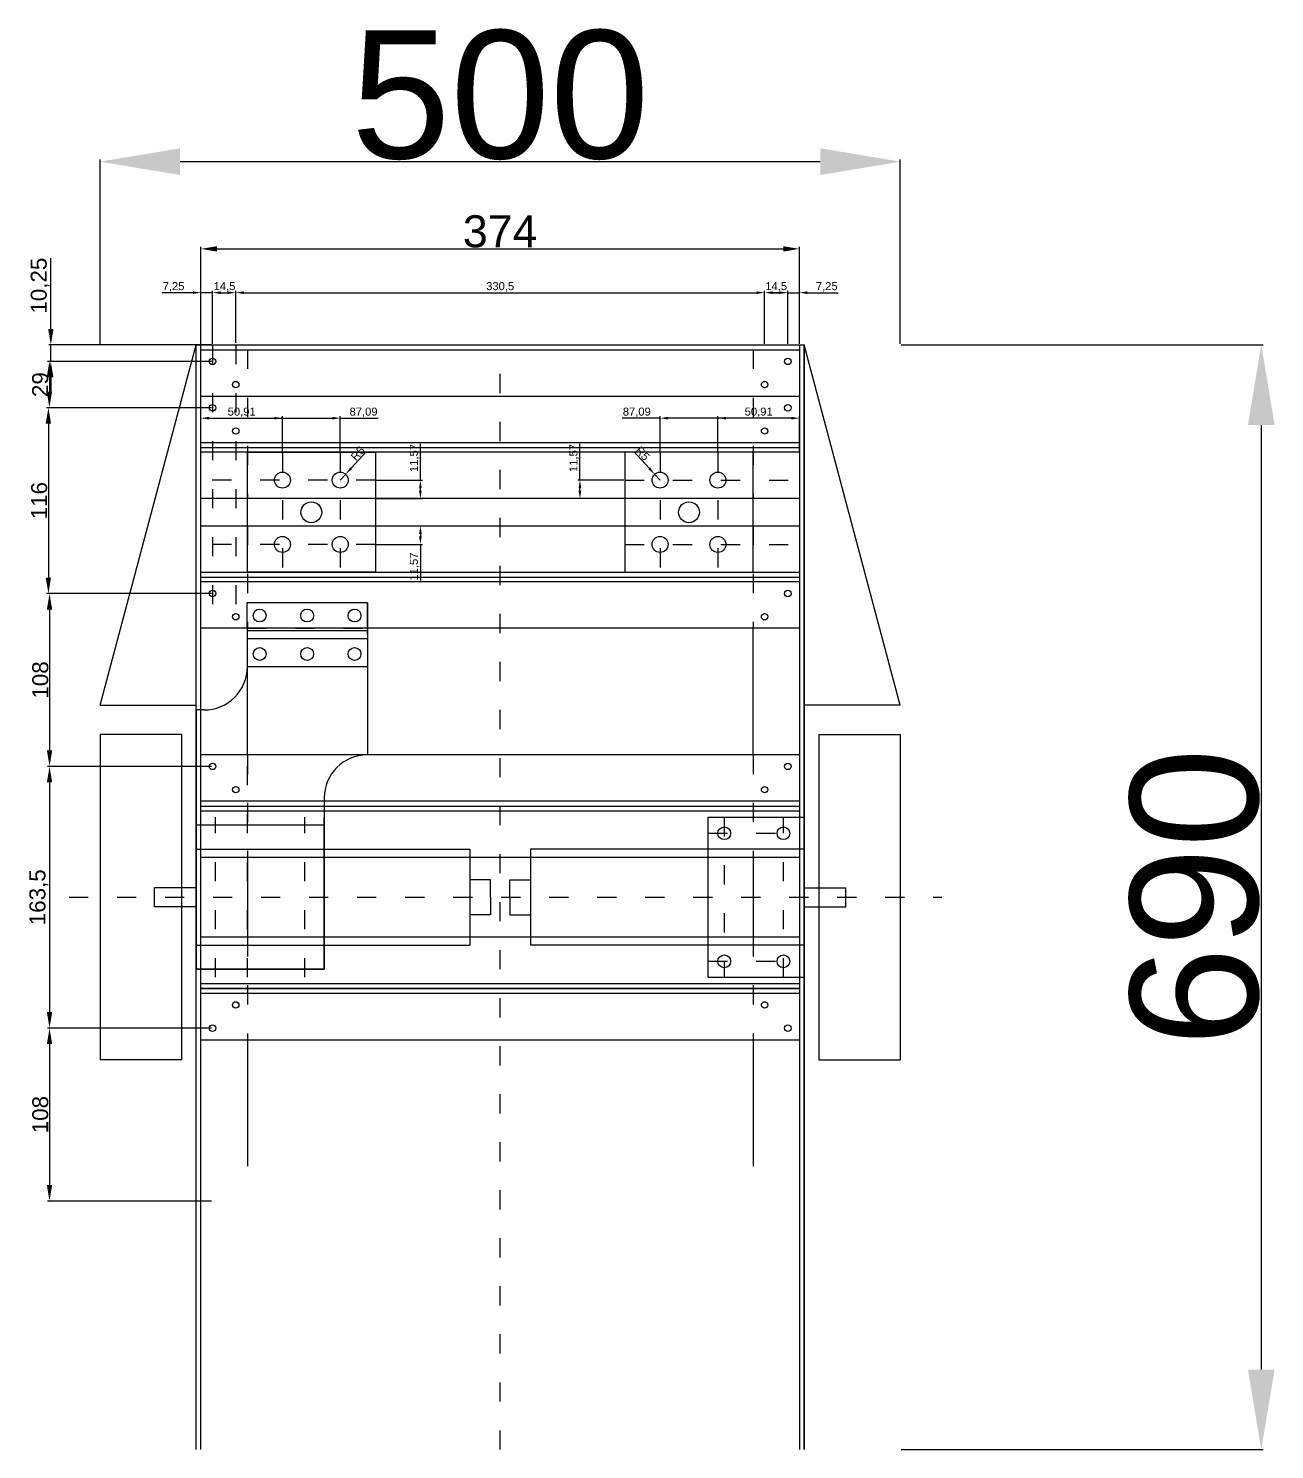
# Model space of a CAD drawing. Header units: millimetres. Extents: x -190 to 3056, y -54 to 4674.
# Drawn here: x -45 to 734, y 1739 to 2627 of the extents above; entities that cross this region are included whole.
import ezdxf

# ---------------------------------------------------------------- set-up
doc = ezdxf.new("R2010")
doc.units = ezdxf.units.MM
doc.linetypes.add('ACAD_ISO03W100', pattern=[30, 12, -18])
doc.styles.get("Standard").update_dxf_attribs({"font": 'arial.ttf'})
doc.dimstyles.new('ISO-25', dxfattribs={"dimtxt": 40, "dimasz": 50, "dimexe": 1.25, "dimexo": 0.625, "dimtad": 1, "dimtxsty": 'Standard', "dimcen": 2.5, "dimadec": 0, "dimazin": 0, "dimtfac": 1, "dimtmove": 0, "dimatfit": 3, "dimfxl": 1, "dimarcsym": 0})

# ---------------------------------------------------------------- blocks, each defined once
blk = doc.blocks.new('*D40')
at = {"color": 0, "lineweight": -2, "transparency": 16777216}
for p, q in [((0, 2429.72), (0, 2544.86)), ((50, 2543.61), (450, 2543.61)), ((500, 2429.72), (500, 2544.86))]:
    blk.add_line(p, q, dxfattribs=at)
at = {"color": 0, "transparency": 16777216}
for points in [[(50, 2551.94), (50, 2535.27), (0, 2543.61)], [(450, 2551.94), (450, 2535.27), (500, 2543.61)]]:
    blk.add_solid(points, dxfattribs=at)
at = {"layer": 'Defpoints', "color": 0, "transparency": 16777216}
for p in [(500, 2543.61), (0, 2429.1), (500, 2429.1)]:
    blk.add_point(p, dxfattribs=at)
at = {"color": 0, "transparency": 16777216, "insert": (250, 2585.08), "char_height": 5, "attachment_point": 5}
blk.add_mtext('{\\H16x;500}', dxfattribs=at)
blk = doc.blocks.new('*D41')
at = {"color": 0, "lineweight": -2, "transparency": 16777216}
for p, q in [((500.63, 2429.1), (726.87, 2429.1)), ((725.62, 2379.1), (725.62, 1789.1)), ((500.63, 1739.1), (726.87, 1739.1))]:
    blk.add_line(p, q, dxfattribs=at)
at = {"color": 0, "transparency": 16777216}
for points in [[(717.29, 2379.1), (733.96, 2379.1), (725.62, 2429.1)], [(717.29, 1789.1), (733.96, 1789.1), (725.62, 1739.1)]]:
    blk.add_solid(points, dxfattribs=at)
at = {"layer": 'Defpoints', "color": 0, "transparency": 16777216}
for p in [(500, 2429.1), (500, 1739.1), (725.62, 1739.1)]:
    blk.add_point(p, dxfattribs=at)
at = {"color": 0, "transparency": 16777216, "insert": (684.15, 2084.1), "char_height": 5, "attachment_point": 5, "rotation": 90}
blk.add_mtext('{\\H16x;690}', dxfattribs=at)
blk = doc.blocks.new('*D46')
at = {"color": 0, "lineweight": -2, "transparency": 16777216}
for p, q in [((63, 2429.72), (63, 2490.37)), ((73, 2489.12), (427, 2489.12)), ((437, 2429.72), (437, 2490.37))]:
    blk.add_line(p, q, dxfattribs=at)
at = {"color": 0, "transparency": 16777216}
for points in [[(73, 2490.79), (73, 2487.46), (63, 2489.12)], [(427, 2490.79), (427, 2487.46), (437, 2489.12)]]:
    blk.add_solid(points, dxfattribs=at)
at = {"layer": 'Defpoints', "color": 0, "transparency": 16777216}
for p in [(437, 2489.12), (63, 2429.1), (437, 2429.1)]:
    blk.add_point(p, dxfattribs=at)
at = {"color": 0, "transparency": 16777216, "insert": (250, 2499.97), "char_height": 20, "attachment_point": 5}
blk.add_mtext('374', dxfattribs=at)
blk = doc.blocks.new('*D47')
at = {"color": 0, "lineweight": -2, "transparency": 16777216}
for p, q in [((58, 2461.77), (38.77, 2461.77)), ((63, 2430.35), (63, 2463.02)), ((70.25, 2461.77), (63, 2461.77)), ((70.25, 2429.72), (70.25, 2463.02)), ((75.25, 2461.77), (80.25, 2461.77))]:
    blk.add_line(p, q, dxfattribs=at)
at = {"color": 0, "transparency": 16777216}
for points in [[(58, 2462.61), (58, 2460.94), (63, 2461.77)], [(75.25, 2462.61), (75.25, 2460.94), (70.25, 2461.77)]]:
    blk.add_solid(points, dxfattribs=at)
at = {"layer": 'Defpoints', "color": 0, "transparency": 16777216}
for p in [(70.25, 2461.77), (63, 2429.72), (70.25, 2429.1)]:
    blk.add_point(p, dxfattribs=at)
at = {"color": 0, "transparency": 16777216, "insert": (45.88, 2465.4), "char_height": 5, "attachment_point": 5}
blk.add_mtext('7,25', dxfattribs=at)
blk = doc.blocks.new('*D42')
at = {"color": 0, "lineweight": -2, "transparency": 16777216}
for p, q in [((70.25, 2430.35), (70.25, 2463.02)), ((75.25, 2461.77), (79.75, 2461.77)), ((84.75, 2430.35), (84.75, 2463.02))]:
    blk.add_line(p, q, dxfattribs=at)
at = {"color": 0, "transparency": 16777216}
for points in [[(75.25, 2462.61), (75.25, 2460.94), (70.25, 2461.77)], [(79.75, 2462.61), (79.75, 2460.94), (84.75, 2461.77)]]:
    blk.add_solid(points, dxfattribs=at)
at = {"layer": 'Defpoints', "color": 0, "transparency": 16777216}
for p in [(84.75, 2461.77), (70.25, 2429.72), (84.75, 2429.72)]:
    blk.add_point(p, dxfattribs=at)
at = {"color": 0, "transparency": 16777216, "insert": (77.75, 2465.4), "char_height": 5, "attachment_point": 5}
blk.add_mtext('14,5', dxfattribs=at)
blk = doc.blocks.new('*D48')
at = {"color": 0, "lineweight": -2, "transparency": 16777216}
for p, q in [((69.62, 2418.85), (-32.96, 2418.85)), ((-31.71, 2408.85), (-31.71, 2399.85)), ((69.62, 2389.85), (-32.96, 2389.85))]:
    blk.add_line(p, q, dxfattribs=at)
at = {"color": 0, "transparency": 16777216}
for points in [[(-33.37, 2408.85), (-30.04, 2408.85), (-31.71, 2418.85)], [(-33.37, 2399.85), (-30.04, 2399.85), (-31.71, 2389.85)]]:
    blk.add_solid(points, dxfattribs=at)
at = {"layer": 'Defpoints', "color": 0, "transparency": 16777216}
for p in [(70.25, 2418.85), (-31.71, 2389.85), (70.25, 2389.85)]:
    blk.add_point(p, dxfattribs=at)
at = {"color": 0, "transparency": 16777216, "insert": (-37.44, 2404.35), "char_height": 10, "attachment_point": 5, "rotation": 90}
blk.add_mtext('29', dxfattribs=at)
blk = doc.blocks.new('*D49')
at = {"color": 0, "lineweight": -2, "transparency": 16777216}
for p, q in [((69.62, 2389.85), (-33.58, 2389.85)), ((-32.33, 2379.85), (-32.33, 2283.85)), ((69.62, 2273.85), (-33.58, 2273.85))]:
    blk.add_line(p, q, dxfattribs=at)
at = {"color": 0, "transparency": 16777216}
for points in [[(-34, 2379.85), (-30.67, 2379.85), (-32.33, 2389.85)], [(-34, 2283.85), (-30.67, 2283.85), (-32.33, 2273.85)]]:
    blk.add_solid(points, dxfattribs=at)
at = {"layer": 'Defpoints', "color": 0, "transparency": 16777216}
for p in [(70.25, 2389.85), (-32.33, 2273.85), (70.25, 2273.85)]:
    blk.add_point(p, dxfattribs=at)
at = {"color": 0, "transparency": 16777216, "insert": (-38.06, 2331.85), "char_height": 10, "attachment_point": 5, "rotation": 90}
blk.add_mtext('116', dxfattribs=at)
blk = doc.blocks.new('*D50')
at = {"color": 0, "lineweight": -2, "transparency": 16777216}
for p, q in [((69.63, 2273.85), (-32.86, 2273.85)), ((-31.61, 2263.85), (-31.61, 2175.85)), ((69.63, 2165.85), (-32.86, 2165.85))]:
    blk.add_line(p, q, dxfattribs=at)
at = {"color": 0, "transparency": 16777216}
for points in [[(-33.28, 2263.85), (-29.94, 2263.85), (-31.61, 2273.85)], [(-33.28, 2175.85), (-29.94, 2175.85), (-31.61, 2165.85)]]:
    blk.add_solid(points, dxfattribs=at)
at = {"layer": 'Defpoints', "color": 0, "transparency": 16777216}
for p in [(70.25, 2273.85), (-31.61, 2165.85), (70.25, 2165.85)]:
    blk.add_point(p, dxfattribs=at)
at = {"color": 0, "transparency": 16777216, "insert": (-37.34, 2219.85), "char_height": 10, "attachment_point": 5, "rotation": 90}
blk.add_mtext('108', dxfattribs=at)
blk = doc.blocks.new('*D51')
at = {"color": 0, "lineweight": -2, "transparency": 16777216}
for p, q in [((69.63, 2165.85), (-32.87, 2165.85)), ((-31.62, 2155.85), (-31.62, 2012.35)), ((69.63, 2002.35), (-32.87, 2002.35))]:
    blk.add_line(p, q, dxfattribs=at)
at = {"color": 0, "transparency": 16777216}
for points in [[(-33.29, 2155.85), (-29.95, 2155.85), (-31.62, 2165.85)], [(-33.29, 2012.35), (-29.95, 2012.35), (-31.62, 2002.35)]]:
    blk.add_solid(points, dxfattribs=at)
at = {"layer": 'Defpoints', "color": 0, "transparency": 16777216}
for p in [(70.25, 2165.85), (-31.62, 2002.35), (70.25, 2002.35)]:
    blk.add_point(p, dxfattribs=at)
at = {"color": 0, "transparency": 16777216, "insert": (-38.26, 2084.1), "char_height": 10, "attachment_point": 5, "rotation": 90}
blk.add_mtext('163,5', dxfattribs=at)
blk = doc.blocks.new('*D52')
at = {"color": 0, "lineweight": -2, "transparency": 16777216}
for p, q in [((69.63, 2002.35), (-32.88, 2002.35)), ((-31.63, 1992.35), (-31.63, 1904.35)), ((69.63, 1894.35), (-32.88, 1894.35))]:
    blk.add_line(p, q, dxfattribs=at)
at = {"color": 0, "transparency": 16777216}
for points in [[(-33.29, 1992.35), (-29.96, 1992.35), (-31.63, 2002.35)], [(-33.29, 1904.35), (-29.96, 1904.35), (-31.63, 1894.35)]]:
    blk.add_solid(points, dxfattribs=at)
at = {"layer": 'Defpoints', "color": 0, "transparency": 16777216}
for p in [(70.25, 2002.35), (-31.63, 1894.35), (70.25, 1894.35)]:
    blk.add_point(p, dxfattribs=at)
at = {"color": 0, "transparency": 16777216, "insert": (-37.36, 1948.35), "char_height": 10, "attachment_point": 5, "rotation": 90}
blk.add_mtext('108', dxfattribs=at)
blk = doc.blocks.new('*D53')
at = {"color": 0, "lineweight": -2, "transparency": 16777216}
for p, q in [((-30.82, 2439.1), (-30.82, 2483.23)), ((69.63, 2429.1), (-32.07, 2429.1)), ((-30.82, 2418.85), (-30.82, 2429.1)), ((69.63, 2418.85), (-32.07, 2418.85)), ((-30.82, 2408.85), (-30.82, 2398.85))]:
    blk.add_line(p, q, dxfattribs=at)
at = {"color": 0, "transparency": 16777216}
for points in [[(-32.49, 2439.1), (-29.15, 2439.1), (-30.82, 2429.1)], [(-32.49, 2408.85), (-29.15, 2408.85), (-30.82, 2418.85)]]:
    blk.add_solid(points, dxfattribs=at)
at = {"layer": 'Defpoints', "color": 0, "transparency": 16777216}
for p in [(-30.82, 2429.1), (70.25, 2429.1), (70.25, 2418.85)]:
    blk.add_point(p, dxfattribs=at)
at = {"color": 0, "transparency": 16777216, "insert": (-37.45, 2466.16), "char_height": 10, "attachment_point": 5, "rotation": 90}
blk.add_mtext('10,25', dxfattribs=at)
blk = doc.blocks.new('*D43')
at = {"color": 0, "lineweight": -2, "transparency": 16777216}
for p, q in [((84.75, 2430.97), (84.75, 2463.02)), ((89.75, 2461.77), (410.25, 2461.77)), ((415.25, 2430.97), (415.25, 2463.02))]:
    blk.add_line(p, q, dxfattribs=at)
at = {"color": 0, "transparency": 16777216}
for points in [[(89.75, 2462.61), (89.75, 2460.94), (84.75, 2461.77)], [(410.25, 2462.61), (410.25, 2460.94), (415.25, 2461.77)]]:
    blk.add_solid(points, dxfattribs=at)
at = {"layer": 'Defpoints', "color": 0, "transparency": 16777216}
for p in [(415.25, 2461.77), (84.75, 2430.35), (415.25, 2430.35)]:
    blk.add_point(p, dxfattribs=at)
at = {"color": 0, "transparency": 16777216, "insert": (250, 2465.4), "char_height": 5, "attachment_point": 5}
blk.add_mtext('330,5', dxfattribs=at)
blk = doc.blocks.new('*D44')
at = {"color": 0, "lineweight": -2, "transparency": 16777216}
for p, q in [((415.25, 2429.72), (415.25, 2463.02)), ((420.25, 2461.77), (424.75, 2461.77)), ((429.75, 2429.72), (429.75, 2463.02))]:
    blk.add_line(p, q, dxfattribs=at)
at = {"color": 0, "transparency": 16777216}
for points in [[(420.25, 2462.61), (420.25, 2460.94), (415.25, 2461.77)], [(424.75, 2462.61), (424.75, 2460.94), (429.75, 2461.77)]]:
    blk.add_solid(points, dxfattribs=at)
at = {"layer": 'Defpoints', "color": 0, "transparency": 16777216}
for p in [(429.75, 2461.77), (415.25, 2429.1), (429.75, 2429.1)]:
    blk.add_point(p, dxfattribs=at)
at = {"color": 0, "transparency": 16777216, "insert": (422.5, 2465.4), "char_height": 5, "attachment_point": 5}
blk.add_mtext('14,5', dxfattribs=at)
blk = doc.blocks.new('*D45')
at = {"color": 0, "lineweight": -2, "transparency": 16777216}
for p, q in [((424.75, 2461.77), (419.75, 2461.77)), ((429.75, 2430.35), (429.75, 2463.02)), ((429.75, 2461.77), (437, 2461.77)), ((437, 2430.35), (437, 2463.02)), ((442, 2461.77), (461.23, 2461.77))]:
    blk.add_line(p, q, dxfattribs=at)
at = {"color": 0, "transparency": 16777216}
for points in [[(424.75, 2462.61), (424.75, 2460.94), (429.75, 2461.77)], [(442, 2462.61), (442, 2460.94), (437, 2461.77)]]:
    blk.add_solid(points, dxfattribs=at)
at = {"layer": 'Defpoints', "color": 0, "transparency": 16777216}
for p in [(437, 2461.77), (429.75, 2429.72), (437, 2429.72)]:
    blk.add_point(p, dxfattribs=at)
at = {"color": 0, "transparency": 16777216, "insert": (454.12, 2465.4), "char_height": 5, "attachment_point": 5}
blk.add_mtext('7,25', dxfattribs=at)
blk = doc.blocks.new('*D69')
at = {"color": 0, "lineweight": -2, "transparency": 16777216}
for p, q in [((200.15, 2344.67), (200.15, 2367.32)), ((172.62, 2344.67), (201.4, 2344.67)), ((200.15, 2338.1), (200.15, 2339.67)), ((172.62, 2333.1), (201.4, 2333.1))]:
    blk.add_line(p, q, dxfattribs=at)
at = {"color": 0, "transparency": 16777216}
for points in [[(199.31, 2339.67), (200.98, 2339.67), (200.15, 2344.67)], [(199.31, 2338.1), (200.98, 2338.1), (200.15, 2333.1)]]:
    blk.add_solid(points, dxfattribs=at)
at = {"layer": 'Defpoints', "color": 0, "transparency": 16777216}
for p in [(172, 2344.67), (172, 2333.1), (200.15, 2333.1)]:
    blk.add_point(p, dxfattribs=at)
at = {"color": 0, "transparency": 16777216, "insert": (196.52, 2358.49), "char_height": 5, "attachment_point": 5, "rotation": 90}
blk.add_mtext('11,57', dxfattribs=at)
blk = doc.blocks.new('*D70')
at = {"color": 0, "lineweight": -2, "transparency": 16777216}
for p, q in [((63, 2362.72), (63, 2384.63)), ((68, 2383.38), (108.91, 2383.38)), ((113.91, 2362.72), (113.91, 2384.63))]:
    blk.add_line(p, q, dxfattribs=at)
at = {"color": 0, "transparency": 16777216}
for points in [[(68, 2384.22), (68, 2382.55), (63, 2383.38)], [(108.91, 2384.22), (108.91, 2382.55), (113.91, 2383.38)]]:
    blk.add_solid(points, dxfattribs=at)
at = {"layer": 'Defpoints', "color": 0, "transparency": 16777216}
for p in [(113.91, 2383.38), (63, 2362.1), (113.91, 2362.1)]:
    blk.add_point(p, dxfattribs=at)
at = {"color": 0, "transparency": 16777216, "insert": (88.46, 2387.01), "char_height": 5, "attachment_point": 5}
blk.add_mtext('50,91', dxfattribs=at)
blk = doc.blocks.new('*D71')
at = {"color": 0, "lineweight": -2, "transparency": 16777216}
for p, q in [((63, 2363.35), (63, 2384.63)), ((68, 2383.38), (145.09, 2383.38)), ((150.09, 2362.72), (150.09, 2384.63)), ((150.09, 2383.38), (173.69, 2383.38))]:
    blk.add_line(p, q, dxfattribs=at)
at = {"color": 0, "transparency": 16777216}
for points in [[(68, 2384.22), (68, 2382.55), (63, 2383.38)], [(145.09, 2384.22), (145.09, 2382.55), (150.09, 2383.38)]]:
    blk.add_solid(points, dxfattribs=at)
at = {"layer": 'Defpoints', "color": 0, "transparency": 16777216}
for p in [(150.09, 2383.38), (63, 2362.72), (150.09, 2362.1)]:
    blk.add_point(p, dxfattribs=at)
at = {"color": 0, "transparency": 16777216, "insert": (164.62, 2387.01), "char_height": 5, "attachment_point": 5}
blk.add_mtext('87,09', dxfattribs=at)
blk = doc.blocks.new('*D72')
at = {"color": 0, "lineweight": -2, "transparency": 16777216}
for p, q in [((166.51, 2362.64), (156.83, 2352.05)), ((150.09, 2344.67), (153.46, 2348.36))]:
    blk.add_line(p, q, dxfattribs=at)
at = {"color": 0, "transparency": 16777216}
blk.add_solid([(156.21, 2352.61), (157.45, 2351.49), (153.46, 2348.36)], dxfattribs=at)
at = {"layer": 'Defpoints', "color": 0, "transparency": 16777216}
for p in [(150.09, 2344.67), (153.46, 2348.36)]:
    blk.add_point(p, dxfattribs=at)
at = {"color": 0, "transparency": 16777216, "insert": (161.02, 2361.33), "char_height": 5, "attachment_point": 5, "rotation": 47.58952}
blk.add_mtext('R5', dxfattribs=at)
blk = doc.blocks.new('*D74')
at = {"color": 0, "lineweight": -2, "transparency": 16777216}
for p, q in [((299.85, 2344.67), (299.85, 2367.32)), ((327.38, 2344.67), (298.6, 2344.67)), ((299.85, 2338.1), (299.85, 2339.67)), ((327.38, 2333.1), (298.6, 2333.1))]:
    blk.add_line(p, q, dxfattribs=at)
at = {"color": 0, "transparency": 16777216}
for points in [[(299.02, 2339.67), (300.69, 2339.67), (299.85, 2344.67)], [(299.02, 2338.1), (300.69, 2338.1), (299.85, 2333.1)]]:
    blk.add_solid(points, dxfattribs=at)
at = {"layer": 'Defpoints', "color": 0, "transparency": 16777216}
for p in [(328, 2344.67), (299.85, 2333.1), (328, 2333.1)]:
    blk.add_point(p, dxfattribs=at)
at = {"color": 0, "transparency": 16777216, "insert": (296.22, 2358.49), "char_height": 5, "attachment_point": 5, "rotation": 90}
blk.add_mtext('11,57', dxfattribs=at)
blk = doc.blocks.new('*D75')
at = {"color": 0, "lineweight": -2, "transparency": 16777216}
for p, q in [((386.09, 2362.72), (386.09, 2384.63)), ((432, 2383.38), (391.09, 2383.38)), ((437, 2362.72), (437, 2384.63))]:
    blk.add_line(p, q, dxfattribs=at)
at = {"color": 0, "transparency": 16777216}
for points in [[(391.09, 2384.22), (391.09, 2382.55), (386.09, 2383.38)], [(432, 2384.22), (432, 2382.55), (437, 2383.38)]]:
    blk.add_solid(points, dxfattribs=at)
at = {"layer": 'Defpoints', "color": 0, "transparency": 16777216}
for p in [(386.09, 2383.38), (386.09, 2362.1), (437, 2362.1)]:
    blk.add_point(p, dxfattribs=at)
at = {"color": 0, "transparency": 16777216, "insert": (411.54, 2387.01), "char_height": 5, "attachment_point": 5}
blk.add_mtext('50,91', dxfattribs=at)
blk = doc.blocks.new('*D76')
at = {"color": 0, "lineweight": -2, "transparency": 16777216}
for p, q in [((349.91, 2383.38), (326.31, 2383.38)), ((349.91, 2362.72), (349.91, 2384.63)), ((432, 2383.38), (354.91, 2383.38)), ((437, 2363.35), (437, 2384.63))]:
    blk.add_line(p, q, dxfattribs=at)
at = {"color": 0, "transparency": 16777216}
for points in [[(354.91, 2384.22), (354.91, 2382.55), (349.91, 2383.38)], [(432, 2384.22), (432, 2382.55), (437, 2383.38)]]:
    blk.add_solid(points, dxfattribs=at)
at = {"layer": 'Defpoints', "color": 0, "transparency": 16777216}
for p in [(349.91, 2383.38), (349.91, 2362.1), (437, 2362.72)]:
    blk.add_point(p, dxfattribs=at)
at = {"color": 0, "transparency": 16777216, "insert": (335.38, 2387.01), "char_height": 5, "attachment_point": 5}
blk.add_mtext('87,09', dxfattribs=at)
blk = doc.blocks.new('*D73')
at = {"color": 0, "lineweight": -2, "transparency": 16777216}
for p, q in [((333.49, 2362.64), (343.17, 2352.05)), ((349.91, 2344.67), (346.54, 2348.36))]:
    blk.add_line(p, q, dxfattribs=at)
at = {"color": 0, "transparency": 16777216}
blk.add_solid([(343.79, 2352.61), (342.55, 2351.49), (346.54, 2348.36)], dxfattribs=at)
at = {"layer": 'Defpoints', "color": 0, "transparency": 16777216}
for p in [(346.54, 2348.36), (349.91, 2344.67)]:
    blk.add_point(p, dxfattribs=at)
at = {"color": 0, "transparency": 16777216, "insert": (338.98, 2361.33), "char_height": 5, "attachment_point": 5, "rotation": 312.41048}
blk.add_mtext('R5', dxfattribs=at)
blk = doc.blocks.new('*D77')
at = {"color": 0, "lineweight": -2, "transparency": 16777216}
for p, q in [((172.62, 2316.1), (201.4, 2316.1)), ((200.15, 2311.1), (200.15, 2309.53)), ((172.62, 2304.53), (201.4, 2304.53)), ((200.15, 2304.53), (200.15, 2281.88))]:
    blk.add_line(p, q, dxfattribs=at)
at = {"color": 0, "transparency": 16777216}
for points in [[(199.31, 2311.1), (200.98, 2311.1), (200.15, 2316.1)], [(199.31, 2309.53), (200.98, 2309.53), (200.15, 2304.53)]]:
    blk.add_solid(points, dxfattribs=at)
at = {"layer": 'Defpoints', "color": 0, "transparency": 16777216}
for p in [(172, 2316.1), (200.15, 2316.1), (172, 2304.53)]:
    blk.add_point(p, dxfattribs=at)
at = {"color": 0, "transparency": 16777216, "insert": (196.52, 2290.7), "char_height": 5, "attachment_point": 5, "rotation": 90}
blk.add_mtext('11,57', dxfattribs=at)

msp = doc.modelspace()

# ---------------------------------------------------------------- linework, layer by layer
for p, q in [((0, 2204.097), (60, 2429.097)), ((60, 1739.097), (60, 2429.097)), ((440, 1739.097), (440, 2429.097)), ((500, 2204.097), (440, 2429.097)), ((0, 2204.097), (60, 2204.097)), ((500, 2204.097), (440, 2204.097))]:
    msp.add_line(p, q)
at = {"color": 1}
for p, q in [((60, 2429.097), (440, 2429.097)), ((60, 1739.097), (60, 2429.097)), ((63, 1739.097), (63, 2429.097)), ((63, 2426.097), (437, 2426.097)), ((437, 2429.097), (437, 1739.097)), ((440, 2429.097), (440, 1739.097)), ((63, 2397.097), (437, 2397.097)), ((63, 2368.097), (437, 2368.097)), ((63, 2365.097), (437, 2365.097)), ((63, 2365.097), (437, 2365.097)), ((437, 2362.097), (63, 2362.097)), ((437, 2333.097), (63, 2333.097)), ((92, 2316.097), (92, 2333.097)), ((408, 2316.097), (408, 2333.097)), ((63, 2316.097), (437, 2316.097)), ((63, 2287.097), (437, 2287.097)), ((63, 2284.097), (437, 2284.097)), ((63, 2284.097), (437, 2284.097)), ((437, 2281.097), (63, 2281.097)), ((437, 2252.097), (63, 2252.097)), ((92, 2173.097), (92, 2252.097)), ((408, 2173.097), (408, 2252.097)), ((437, 2173.097), (63, 2173.097)), ((437, 2144.097), (63, 2144.097)), ((63, 2141.097), (437, 2141.097)), ((63, 2141.097), (437, 2141.097)), ((63, 2138.097), (437, 2138.097)), ((63, 2109.097), (437, 2109.097)), ((92, 2109.097), (92, 2059.097)), ((408, 2109.097), (408, 2059.097)), ((437, 2059.097), (63, 2059.097)), ((437, 2030.097), (63, 2030.097)), ((437, 2027.097), (63, 2027.097)), ((63, 2027.097), (437, 2027.097)), ((63, 2024.097), (437, 2024.097)), ((63, 1995.097), (437, 1995.097)), ((92, 1995.097), (92, 1916.097)), ((408, 1995.097), (408, 1916.097))]:
    msp.add_line(p, q, dxfattribs=at)
at = {"color": 3, "linetype": 'ACAD_ISO03W100'}
for p, q in [((70.25, 2429.097), (70.25, 2252.097)), ((84.75, 2429.097), (84.75, 2252.097)), ((72, 2034.097), (72, 2134.097)), ((128, 2034.097), (128, 2134.097)), ((390, 2134.097), (390, 2034.097)), ((427, 2034.097), (427, 2134.097)), ((380, 2124.097), (440, 2124.097)), ((380, 2044.097), (440, 2044.097))]:
    msp.add_line(p, q, dxfattribs=at)
at = {"color": 1, "linetype": 'ACAD_ISO03W100'}
for p, q in [((92, 2426.097), (92, 2333.097)), ((408, 2426.097), (408, 2333.097)), ((92, 2316.097), (92, 2252.097)), ((408, 2316.097), (408, 2252.097)), ((92, 2173.097), (92, 2109.097)), ((408, 2173.097), (408, 2109.097)), ((92, 2059.097), (92, 1995.097)), ((408, 2059.097), (408, 1995.097))]:
    msp.add_line(p, q, dxfattribs=at)
at = {"linetype": 'ACAD_ISO03W100'}
for p, q in [((250, 1739.097), (250, 2429.097)), ((-19.392, 2084.097), (526.089, 2084.097))]:
    msp.add_line(p, q, dxfattribs=at)
at = {"color": 6, "linetype": 'ACAD_ISO03W100'}
for p, q in [((113.914, 2362.097), (113.914, 2284.097)), ((150.086, 2362.097), (150.086, 2287.097)), ((349.914, 2362.097), (349.914, 2287.097)), ((386.086, 2362.097), (386.086, 2284.097)), ((172, 2344.666), (63, 2344.666)), ((328, 2344.666), (437, 2344.666)), ((172, 2304.528), (63, 2304.528)), ((328, 2304.528), (437, 2304.528))]:
    msp.add_line(p, q, dxfattribs=at)
at = {"color": 4}
for p, q in [((167, 2268.097), (91.742, 2268.097)), ((91.742, 2268.097), (91.742, 2252.097)), ((167, 2252.097), (167, 2268.097)), ((167, 2268.097), (167, 2228.097)), ((167, 2250.597), (91.742, 2250.597)), ((167, 2252.097), (167, 2230.347)), ((167, 2248.097), (167, 2250.597)), ((167, 2250.597), (167, 2245.597)), ((167, 2245.597), (92, 2245.597)), ((167, 2230.347), (167, 2173.097)), ((167, 2228.097), (92, 2228.097)), ((60, 2201.097), (60, 2039.097)), ((65, 2201.097), (60, 2201.097)), ((140, 2146.097), (140, 2134.097)), ((140, 2134.097), (140, 2039.097)), ((140, 2039.097), (60, 2039.097))]:
    msp.add_line(p, q, dxfattribs=at)
at = {"color": 4, "linetype": 'ACAD_ISO03W100'}
for p, q in [((92, 2034.097), (92, 2252.097)), ((92, 2252.097), (167, 2252.097))]:
    msp.add_line(p, q, dxfattribs=at)
at = {"color": 3}
for p, q in [((50.8, 2185.697), (0, 2185.697)), ((0, 2185.697), (0, 1982.497)), ((50.8, 2185.697), (50.8, 1982.497)), ((449.2, 2185.697), (500, 2185.697)), ((449.2, 2185.697), (449.2, 1982.497)), ((500, 2185.697), (500, 1982.497)), ((140, 2039.097), (140, 2134.097)), ((380, 2134.097), (440, 2134.097)), ((380, 2034.097), (380, 2134.097)), ((140, 2129.097), (60, 2129.097)), ((60, 2039.097), (140, 2039.097)), ((380, 2034.097), (440, 2034.097)), ((50.8, 1982.497), (0, 1982.497)), ((449.2, 1982.497), (500, 1982.497))]:
    msp.add_line(p, q, dxfattribs=at)
at = {"color": 6}
for p, q in [((60, 2114.097), (231, 2114.097)), ((231, 2114.097), (231, 2054.097)), ((440, 2114.097), (269, 2114.097)), ((269, 2114.097), (269, 2054.097)), ((244, 2095.097), (231, 2095.097)), ((244, 2084.097), (244, 2095.097)), ((256, 2084.097), (256, 2095.097)), ((256, 2095.097), (269, 2095.097)), ((60, 2090.097), (34, 2090.097)), ((34, 2078.097), (34, 2090.097)), ((440, 2090.097), (466, 2090.097)), ((466, 2078.097), (466, 2090.097)), ((60, 2078.097), (34, 2078.097)), ((244, 2084.097), (244, 2073.097)), ((256, 2084.097), (256, 2073.097)), ((440, 2078.097), (466, 2078.097)), ((244, 2073.097), (231, 2073.097)), ((256, 2073.097), (269, 2073.097)), ((60, 2054.097), (231, 2054.097)), ((440, 2054.097), (269, 2054.097))]:
    msp.add_line(p, q, dxfattribs=at)
at = {"color": 3}
for points in [[(92, 2362.097), (172, 2362.097), (172, 2287.097), (92, 2287.097)], [(408, 2362.097), (328, 2362.097), (328, 2287.097), (408, 2287.097)]]:
    msp.add_lwpolyline(points, close=True, dxfattribs=at)
at = {"color": 1}
for centre in [(70.25, 2418.847), (429.75, 2418.847), (84.75, 2404.347), (415.25, 2404.347), (70.25, 2389.847), (429.75, 2389.847), (84.75, 2375.347), (415.25, 2375.347), (70.25, 2273.847), (429.75, 2273.847), (84.75, 2259.347), (415.25, 2259.347), (70.25, 2165.847), (429.75, 2165.847), (84.75, 2151.347), (415.25, 2151.347), (84.75, 2016.847), (415.25, 2016.847), (70.25, 2002.347), (429.75, 2002.347)]:
    msp.add_circle(centre, 2, dxfattribs=at)
at = {"color": 3}
for centre, radius in [((113.914, 2344.666), 5), ((150.086, 2344.666), 5), ((349.914, 2344.666), 5), ((386.086, 2344.666), 5), ((132, 2324.597), 6.5), ((368, 2324.597), 6.5), ((113.914, 2304.528), 5), ((150.086, 2304.528), 5), ((349.914, 2304.528), 5), ((386.086, 2304.528), 5), ((390, 2124.097), 4), ((427, 2124.097), 4), ((390, 2044.097), 4), ((427, 2044.097), 4)]:
    msp.add_circle(centre, radius, dxfattribs=at)
at = {"color": 4}
for centre in [(99.742, 2260.097), (129.371, 2260.097), (159, 2260.097), (99.742, 2236.097), (129.371, 2236.097), (159, 2236.097)]:
    msp.add_circle(centre, 4, dxfattribs=at)
for centre, start, end in [((65, 2228.097), 270, 0), ((167, 2146.097), 90, 180)]:
    msp.add_arc(centre, 27, start, end, dxfattribs=at)

# ---------------------------------------------------------------- dimensions: what is measured, and where the dimension line sits
at = {"color": 1}
dim = msp.add_linear_dim(base=(500, 2543.606), p1=(0, 2429.097), p2=(500, 2429.097), text='{\\H16x;<>}', dimstyle='ISO-25', override={"dimtxt": 5, "dimasz": 50}, dxfattribs=at)
dim.commit()
dim.dimension.update_dxf_attribs({"geometry": '*D40', "text_midpoint": (250, 2585.077)})
at = {"color": 3}
for base, p1, p2, override, picture, middle in [((437, 2489.123), (63, 2429.097), (437, 2429.097), {"dimtxt": 20, "dimasz": 10}, '*D46', (250, 2499.966)), ((415.25, 2461.773), (84.75, 2430.347), (415.25, 2430.347), {"dimtxt": 5, "dimasz": 5}, '*D43', (250, 2465.402)), ((429.75, 2461.773), (415.25, 2429.097), (429.75, 2429.097), {"dimtxt": 5, "dimasz": 5}, '*D44', (422.5, 2465.402)), ((437, 2461.773), (429.75, 2429.722), (437, 2429.722), {"dimtxt": 5, "dimasz": 5}, '*D45', (454.117, 2465.402))]:
    dim = msp.add_linear_dim(base=base, p1=p1, p2=p2, dimstyle='ISO-25', override=override, dxfattribs=at)
    dim.commit()
    dim.dimension.update_dxf_attribs({"geometry": picture, "text_midpoint": middle})
for base, p1, p2, picture, middle in [((-30.819, 2429.097), (70.25, 2418.847), (70.25, 2429.097), '*D53', (-37.453, 2466.161)), ((-31.707, 2389.847), (70.25, 2418.847), (70.25, 2389.847), '*D48', (-37.438, 2404.347)), ((-32.332, 2273.847), (70.25, 2389.847), (70.25, 2273.847), '*D49', (-38.063, 2331.847)), ((-31.609, 2165.847), (70.25, 2273.847), (70.25, 2165.847), '*D50', (-37.34, 2219.847)), ((-31.621, 2002.347), (70.25, 2165.847), (70.25, 2002.347), '*D51', (-38.255, 2084.097)), ((-31.625, 1894.347), (70.25, 2002.347), (70.25, 1894.347), '*D52', (-37.356, 1948.347))]:
    dim = msp.add_linear_dim(base=base, p1=p1, p2=p2, angle=90, dimstyle='ISO-25', override={"dimtxt": 10, "dimasz": 10}, dxfattribs=at)
    dim.commit()
    dim.dimension.update_dxf_attribs({"geometry": picture, "text_midpoint": middle})
for base, p1, p2, picture, middle in [((70.25, 2461.773), (63, 2429.722), (70.25, 2429.097), '*D47', (45.883, 2461.773)), ((84.75, 2461.773), (70.25, 2429.722), (84.75, 2429.722), '*D42', (77.75, 2461.773))]:
    dim = msp.add_linear_dim(base=base, p1=p1, p2=p2, dimstyle='ISO-25', override={"dimtxt": 5, "dimasz": 5}, dxfattribs=at)
    dim.commit()
    dim.dimension.update_dxf_attribs({"geometry": picture, "text_midpoint": middle, "dimtype": 160})
at = {"color": 1}
dim = msp.add_linear_dim(base=(725.623, 1739.097), p1=(500, 2429.097), p2=(500, 1739.097), angle=90, text='{\\H16x;<>}', dimstyle='ISO-25', override={"dimtxt": 5, "dimasz": 50}, dxfattribs=at)
dim.commit()
dim.dimension.update_dxf_attribs({"geometry": '*D41', "text_midpoint": (684.152, 2084.097)})
at = {"color": 6}
dim = msp.add_linear_dim(base=(113.914, 2383.383), p1=(63, 2362.097), p2=(113.914, 2362.097), dimstyle='ISO-25', override={"dimtxt": 5, "dimasz": 5}, dxfattribs=at)
dim.commit()
dim.dimension.update_dxf_attribs({"geometry": '*D70', "text_midpoint": (88.457, 2387.012)})
dim = msp.add_linear_dim(base=(150.086, 2383.383), p1=(63, 2362.722), p2=(150.086, 2362.097), dimstyle='ISO-25', override={"dimtxt": 5, "dimasz": 5}, dxfattribs=at)
dim.commit()
dim.dimension.update_dxf_attribs({"geometry": '*D71', "text_midpoint": (164.619, 2383.383), "dimtype": 160})
for base, p1, p2, angle, picture, middle in [((349.914, 2383.383), (437, 2362.722), (349.914, 2362.097), 180, '*D76', (335.381, 2383.383)), ((200.146, 2333.097), (172, 2344.666), (172, 2333.097), 90, '*D69', (200.146, 2358.492)), ((299.854, 2333.097), (328, 2344.666), (328, 2333.097), 90, '*D74', (299.854, 2358.492)), ((200.146, 2316.097), (172, 2304.528), (172, 2316.097), 270, '*D77', (200.146, 2290.702))]:
    dim = msp.add_linear_dim(base=base, p1=p1, p2=p2, angle=angle, dimstyle='ISO-25', override={"dimtxt": 5, "dimasz": 5}, dxfattribs=at)
    dim.commit()
    dim.dimension.update_dxf_attribs({"geometry": picture, "text_midpoint": middle, "dimtype": 160})
dim = msp.add_linear_dim(base=(386.086, 2383.383), p1=(437, 2362.097), p2=(386.086, 2362.097), angle=180, dimstyle='ISO-25', override={"dimtxt": 5, "dimasz": 5}, dxfattribs=at)
dim.commit()
dim.dimension.update_dxf_attribs({"geometry": '*D75', "text_midpoint": (411.543, 2387.012)})
for center, mpoint, picture, middle in [((150.086, 2344.666), (153.458, 2348.358), '*D72', (161.016, 2361.329)), ((349.914, 2344.666), (346.542, 2348.358), '*D73', (338.984, 2361.329))]:
    dim = msp.add_radius_dim(center=center, mpoint=mpoint, dimstyle='ISO-25', override={"dimtxt": 5, "dimasz": 5}, dxfattribs=at)
    dim.commit()
    dim.dimension.update_dxf_attribs({"geometry": picture, "text_midpoint": middle})

doc.saveas('drawing.dxf')
